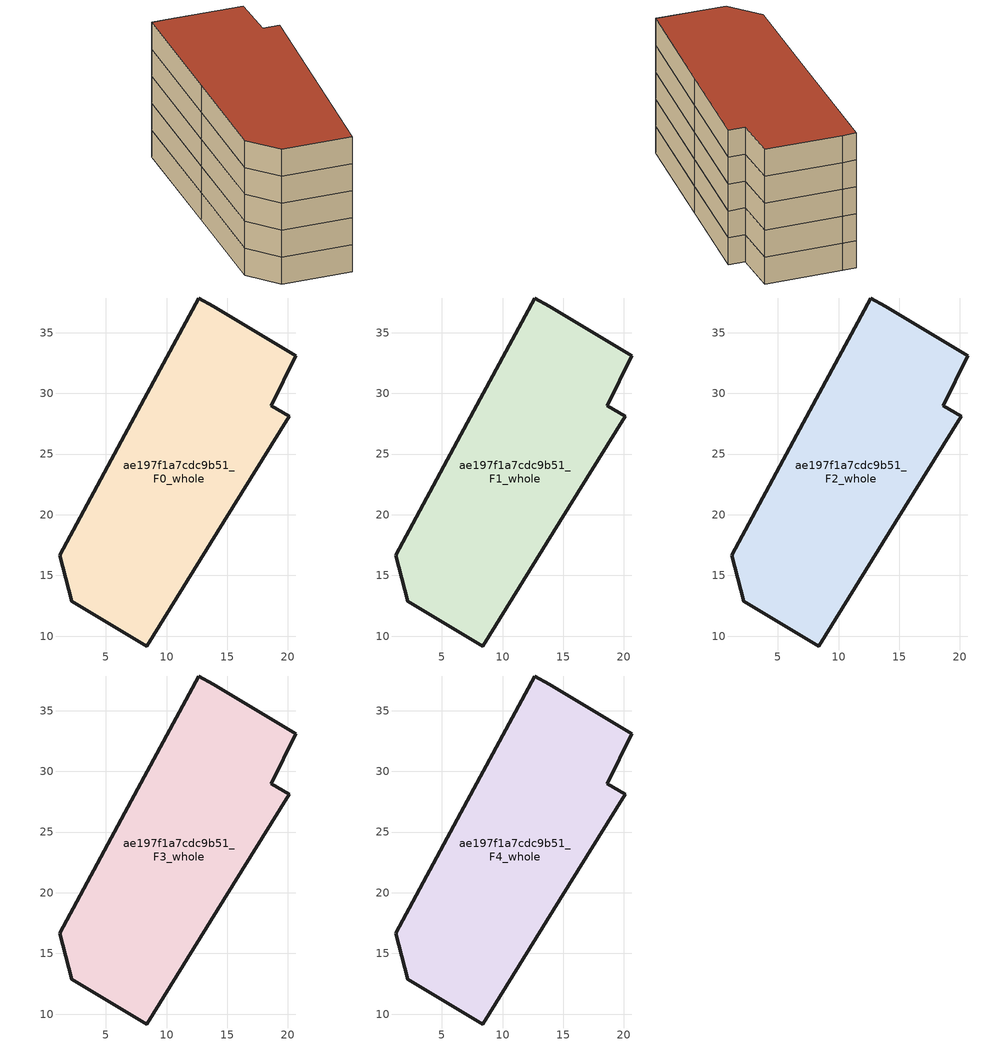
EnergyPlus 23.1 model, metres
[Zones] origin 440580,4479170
ae197f1a7cdc9b51_F0_whole
 floor ground (EU_floor_Construction): 20.66,33.11 18.63,28.98 20.12,28.11 14.71,19.4 8.35,9.19 2.2,12.86 1.19,16.67 6.55,26.58 12.63,37.86 13.83,37.19 z0
 wall outside (EU_wall_Construction): 8.35,9.19 14.71,19.4 20.12,28.11 18.63,28.98 20.66,33.11 13.83,37.19 12.63,37.86 6.55,26.58 1.19,16.67 2.2,12.86 8.35,9.19 z0:3
ae197f1a7cdc9b51_F1_whole
 floor to ae197f1a7cdc9b51_F0_whole (EU_floor_Construction): 20.66,33.11 18.63,28.98 20.12,28.11 14.71,19.4 8.35,9.19 2.2,12.86 1.19,16.67 6.55,26.58 12.63,37.86 13.83,37.19 z3
 wall outside (EU_wall_Construction): 8.35,9.19 14.71,19.4 20.12,28.11 18.63,28.98 20.66,33.11 13.83,37.19 12.63,37.86 6.55,26.58 1.19,16.67 2.2,12.86 8.35,9.19 z3:6
ae197f1a7cdc9b51_F2_whole
 floor to ae197f1a7cdc9b51_F1_whole (EU_floor_Construction): 20.66,33.11 18.63,28.98 20.12,28.11 14.71,19.4 8.35,9.19 2.2,12.86 1.19,16.67 6.55,26.58 12.63,37.86 13.83,37.19 z6
 wall outside (EU_wall_Construction): 8.35,9.19 14.71,19.4 20.12,28.11 18.63,28.98 20.66,33.11 13.83,37.19 12.63,37.86 6.55,26.58 1.19,16.67 2.2,12.86 8.35,9.19 z6:9
ae197f1a7cdc9b51_F3_whole
 floor to ae197f1a7cdc9b51_F2_whole (EU_floor_Construction): 20.66,33.11 18.63,28.98 20.12,28.11 14.71,19.4 8.35,9.19 2.2,12.86 1.19,16.67 6.55,26.58 12.63,37.86 13.83,37.19 z9
 wall outside (EU_wall_Construction): 8.35,9.19 14.71,19.4 20.12,28.11 18.63,28.98 20.66,33.11 13.83,37.19 12.63,37.86 6.55,26.58 1.19,16.67 2.2,12.86 8.35,9.19 z9:12
ae197f1a7cdc9b51_F4_whole
 floor to ae197f1a7cdc9b51_F3_whole (EU_floor_Construction): 20.66,33.11 18.63,28.98 20.12,28.11 14.71,19.4 8.35,9.19 2.2,12.86 1.19,16.67 6.55,26.58 12.63,37.86 13.83,37.19 z12
 wall outside (EU_wall_Construction): 8.35,9.19 14.71,19.4 20.12,28.11 18.63,28.98 20.66,33.11 13.83,37.19 12.63,37.86 6.55,26.58 1.19,16.67 2.2,12.86 8.35,9.19 z12:15
 roof outside (EU_roof_Construction): 14.71,19.4 20.12,28.11 18.63,28.98 20.66,33.11 13.83,37.19 12.63,37.86 6.55,26.58 1.19,16.67 2.2,12.86 8.35,9.19 z15
[Building]
EU S2 Campaign: North Axis=0; Terrain=City; Solar Distribution=FullExterior
[Site:Location]
Madrid: Latitude=40.5; Longitude=-3.5; Time Zone=1; Elevation=609
[SizingPeriod:WeatherFileDays]
AnnualSizingPeriod: Begin Month=1; Begin Day of Month=1; End Month=12; End Day of Month=31; Day of Week for Start Day=Monday; Use Weather File Daylight Saving Period=No; Use Weather File Rain and Snow Indicators=No
[MATERIAL]
EU_InternalMass_Material: Roughness=MediumRough; Thickness=0.1; Conductivity=1; Density=1800; Specific Heat=900; Thermal Absorptance=0.9; Solar Absorptance=0.7; Visible Absorptance=0.7
[MATERIAL:NOMASS] Roughness=MediumRough; Thermal Absorptance=0.9; Solar Absorptance=0.7; Visible Absorptance=0.7
Name | Thermal Resistance
EU_wall_NoMass | 0.609216
EU_roof_NoMass | 0.513268
EU_floor_NoMass | 0.568163
[CONSTRUCTION]
EU_wall_Construction: EU_wall_NoMass
EU_roof_Construction: EU_roof_NoMass
EU_floor_Construction: EU_floor_NoMass
EU_InternalMass_Construction: EU_InternalMass_Material
[ZONE] Type=1; Multiplier=1; Ceiling Height=autocalculate; Volume=822.887; Floor Area=autocalculate; Part of Total Floor Area=Yes
ae197f1a7cdc9b51_F0_whole; ae197f1a7cdc9b51_F1_whole; ae197f1a7cdc9b51_F2_whole; ae197f1a7cdc9b51_F3_whole; ae197f1a7cdc9b51_F4_whole
[INTERNALMASS] Construction=EU_InternalMass_Construction; Surface Area=274.296
Name | Zone or ZoneList
ae197f1a7cdc9b51_F0_whole_EU_InternalMass | ae197f1a7cdc9b51_F0_whole
ae197f1a7cdc9b51_F1_whole_EU_InternalMass | ae197f1a7cdc9b51_F1_whole
ae197f1a7cdc9b51_F2_whole_EU_InternalMass | ae197f1a7cdc9b51_F2_whole
ae197f1a7cdc9b51_F3_whole_EU_InternalMass | ae197f1a7cdc9b51_F3_whole
ae197f1a7cdc9b51_F4_whole_EU_InternalMass | ae197f1a7cdc9b51_F4_whole
[OTHEREQUIPMENT] Fuel Type=Electricity; Design Level Calculation Method=Watts/Area; Power per Zone Floor Area=1; Fraction Latent=0; Fraction Radiant=0; Fraction Lost=0; Carbon Dioxide Generation Rate=0; EndUse Subcategory=EU_Step8_InternalGains
Name | Zone or ZoneList or Space or SpaceList | Schedule
EU_Step8_InternalGain_ae197f1a7cdc9b51_F0_whole_f000 | ae197f1a7cdc9b51_F0_whole | EU_Step8_GainSchedule_ae197f1a7cdc9b51_F0_whole_f000
EU_Step8_InternalGain_ae197f1a7cdc9b51_F1_whole_f000 | ae197f1a7cdc9b51_F1_whole | EU_Step8_GainSchedule_ae197f1a7cdc9b51_F1_whole_f000
EU_Step8_InternalGain_ae197f1a7cdc9b51_F2_whole_f000 | ae197f1a7cdc9b51_F2_whole | EU_Step8_GainSchedule_ae197f1a7cdc9b51_F2_whole_f000
EU_Step8_InternalGain_ae197f1a7cdc9b51_F3_whole_f000 | ae197f1a7cdc9b51_F3_whole | EU_Step8_GainSchedule_ae197f1a7cdc9b51_F3_whole_f000
EU_Step8_InternalGain_ae197f1a7cdc9b51_F4_whole_f000 | ae197f1a7cdc9b51_F4_whole | EU_Step8_GainSchedule_ae197f1a7cdc9b51_F4_whole_f000
[ZONEVENTILATION:DESIGNFLOWRATE] Schedule=EU_AlwaysOn; Design Flow Rate Calculation Method=AirChanges/Hour; Air Changes per Hour=0.752966; Ventilation Type=Natural; Fan Pressure Rise=0; Fan Total Efficiency=1; Constant Term Coefficient=1; Temperature Term Coefficient=0; Velocity Term Coefficient=0; Velocity Squared Term Coefficient=0; Minimum Indoor Temperature=-100; Maximum Indoor Temperature=100; Delta Temperature=-100; Minimum Outdoor Temperature=-100; Maximum Outdoor Temperature=100; Maximum Wind Speed=40
Name | Zone or ZoneList or Space or SpaceList
EU_ConstantAir_ae197f1a7cdc9b51_F0_whole | ae197f1a7cdc9b51_F0_whole
EU_ConstantAir_ae197f1a7cdc9b51_F1_whole | ae197f1a7cdc9b51_F1_whole
EU_ConstantAir_ae197f1a7cdc9b51_F2_whole | ae197f1a7cdc9b51_F2_whole
EU_ConstantAir_ae197f1a7cdc9b51_F3_whole | ae197f1a7cdc9b51_F3_whole
EU_ConstantAir_ae197f1a7cdc9b51_F4_whole | ae197f1a7cdc9b51_F4_whole
[HVACTEMPLATE:THERMOSTAT] Constant Heating Setpoint=20; Constant Cooling Setpoint=50
EU_HeatOnly_ae197f1a7cdc9b51_F0_whole; EU_HeatOnly_ae197f1a7cdc9b51_F1_whole; EU_HeatOnly_ae197f1a7cdc9b51_F2_whole; EU_HeatOnly_ae197f1a7cdc9b51_F3_whole; EU_HeatOnly_ae197f1a7cdc9b51_F4_whole
[HVACTEMPLATE:ZONE:IDEALLOADSAIRSYSTEM] System Availability Schedule=EU_AlwaysOn; Maximum Heating Supply Air Temperature=50; Minimum Cooling Supply Air Temperature=13; Maximum Heating Supply Air Humidity Ratio=0.0156; Minimum Cooling Supply Air Humidity Ratio=0.0077; Heating Limit=NoLimit; Cooling Limit=NoLimit; Heating Availability Schedule=EU_AlwaysOn; Cooling Availability Schedule=EU_CoolingOff; Dehumidification Control Type=ConstantSensibleHeatRatio; Cooling Sensible Heat Ratio=0.7; Dehumidification Setpoint=60; Humidification Control Type=None; Humidification Setpoint=30; Outdoor Air Method=None; Outdoor Air Flow Rate per Person=0.00944; Outdoor Air Flow Rate per Zone Floor Area=0; Outdoor Air Flow Rate per Zone=0; Demand Controlled Ventilation Type=None; Outdoor Air Economizer Type=NoEconomizer; Heat Recovery Type=None; Sensible Heat Recovery Effectiveness=0.7; Latent Heat Recovery Effectiveness=0.65
Name | Template Thermostat
ae197f1a7cdc9b51_F0_whole | EU_HeatOnly_ae197f1a7cdc9b51_F0_whole
ae197f1a7cdc9b51_F1_whole | EU_HeatOnly_ae197f1a7cdc9b51_F1_whole
ae197f1a7cdc9b51_F2_whole | EU_HeatOnly_ae197f1a7cdc9b51_F2_whole
ae197f1a7cdc9b51_F3_whole | EU_HeatOnly_ae197f1a7cdc9b51_F3_whole
ae197f1a7cdc9b51_F4_whole | EU_HeatOnly_ae197f1a7cdc9b51_F4_whole
[SIZING:ZONE] Zone Cooling Design Supply Air Temperature Input Method=SupplyAirTemperature; Zone Cooling Design Supply Air Temperature=13; Zone Heating Design Supply Air Temperature Input Method=SupplyAirTemperature; Zone Heating Design Supply Air Temperature=50; Zone Cooling Design Supply Air Humidity Ratio=0.008; Zone Heating Design Supply Air Humidity Ratio=0.008; Cooling Design Air Flow Method=DesignDay; Cooling Design Air Flow Rate=0; Cooling Minimum Air Flow per Zone Floor Area=0.000762; Cooling Minimum Air Flow=0; Cooling Minimum Air Flow Fraction=0.2; Heating Design Air Flow Method=DesignDay; Heating Design Air Flow Rate=0; Heating Maximum Air Flow per Zone Floor Area=0.002032; Heating Maximum Air Flow=0.141576; Heating Maximum Air Flow Fraction=0.3; Account for Dedicated Outdoor Air System=No; Dedicated Outdoor Air System Control Strategy=NeutralSupplyAir; Dedicated Outdoor Air Low Setpoint Temperature for Design=autosize; Dedicated Outdoor Air High Setpoint Temperature for Design=autosize; Zone Load Sizing Method=Sensible Load Only No Latent Load; Zone Latent Cooling Design Supply Air Humidity Ratio Input Method=HumidityRatioDifference; Zone Cooling Design Supply Air Humidity Ratio Difference=0.005; Zone Latent Heating Design Supply Air Humidity Ratio Input Method=HumidityRatioDifference; Zone Humidification Design Supply Air Humidity Ratio Difference=0.005
ae197f1a7cdc9b51_F0_whole; ae197f1a7cdc9b51_F1_whole; ae197f1a7cdc9b51_F2_whole; ae197f1a7cdc9b51_F3_whole; ae197f1a7cdc9b51_F4_whole
[SCHEDULE:CONSTANT]
Name | Hourly Value
EU_AlwaysOn | 1
EU_CoolingOff | 0
[SCHEDULE:FILE] Column Number=1; Rows to Skip at Top=0; Number of Hours of Data=8760; Column Separator=Comma; Interpolate to Timestep=No; Minutes per Item=60; Adjust Schedule for Daylight Savings=Yes
Name | File
EU_Step8_GainSchedule_ae197f1a7cdc9b51_F0_whole_f000 | C:\Users\o_iseri\Desktop\OpenUBEM\openubem\outputs\eu_evidence\EU-11\ES-MAD-BERRUGUETE\idfs\ae197f1a7cdc9b51\ae197f1a7cdc9b51_F0_whole_f000_gain.csv
EU_Step8_GainSchedule_ae197f1a7cdc9b51_F1_whole_f000 | C:\Users\o_iseri\Desktop\OpenUBEM\openubem\outputs\eu_evidence\EU-11\ES-MAD-BERRUGUETE\idfs\ae197f1a7cdc9b51\ae197f1a7cdc9b51_F1_whole_f000_gain.csv
EU_Step8_GainSchedule_ae197f1a7cdc9b51_F2_whole_f000 | C:\Users\o_iseri\Desktop\OpenUBEM\openubem\outputs\eu_evidence\EU-11\ES-MAD-BERRUGUETE\idfs\ae197f1a7cdc9b51\ae197f1a7cdc9b51_F2_whole_f000_gain.csv
EU_Step8_GainSchedule_ae197f1a7cdc9b51_F3_whole_f000 | C:\Users\o_iseri\Desktop\OpenUBEM\openubem\outputs\eu_evidence\EU-11\ES-MAD-BERRUGUETE\idfs\ae197f1a7cdc9b51\ae197f1a7cdc9b51_F3_whole_f000_gain.csv
EU_Step8_GainSchedule_ae197f1a7cdc9b51_F4_whole_f000 | C:\Users\o_iseri\Desktop\OpenUBEM\openubem\outputs\eu_evidence\EU-11\ES-MAD-BERRUGUETE\idfs\ae197f1a7cdc9b51\ae197f1a7cdc9b51_F4_whole_f000_gain.csv
